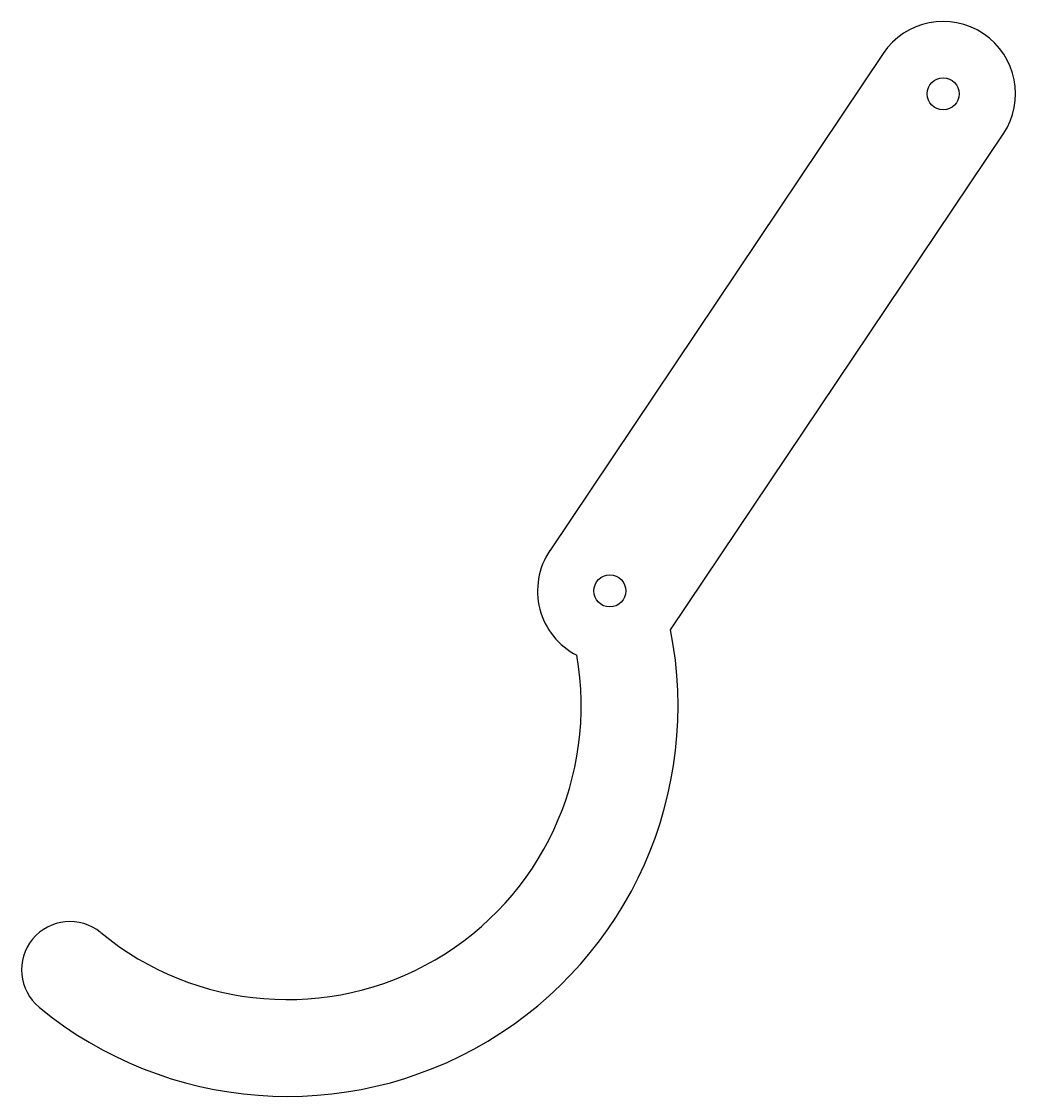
# Model space of a CAD drawing. Header units: millimetres. Extents: x -53 to 52, y -53 to 59.
import ezdxf

# ---------------------------------------------------------------- set-up
doc = ezdxf.new("R2010")
doc.units = ezdxf.units.MM
doc.layers.add('CUTOUTS', color=1, linetype='CONTINUOUS')
doc.layers.add('PERIMETER', color=5, linetype='CONTINUOUS')

msp = doc.modelspace()

# ---------------------------------------------------------------- linework, layer by layer
at = {"layer": 'CUTOUTS'}
for centre in [(44.08, 51.8), (9.14, -0.3)]:
    msp.add_circle(centre, 1.68, dxfattribs=at)
at = {"layer": 'PERIMETER'}
for p, q in [((37.79, 56.02), (2.84, 3.91)), ((15.51, -4.39), (50.37, 47.58))]:
    msp.add_line(p, q, dxfattribs=at)
for centre, radius, start, end in [((44.08, 51.8), 7.58, -33.8469, 146.1531), ((9.14, -0.3), 7.58, 146.1531, 242.8984), ((-24.64, -12.35), 40.93, -129.4961, 11.2116), ((-24.64, -12.35), 30.78, -129.4961, 9.9231), ((-47.45, -40.02), 5.07, 50.5039, 230.5039)]:
    msp.add_arc(centre, radius, start, end, dxfattribs=at)

doc.saveas('drawing.dxf')
